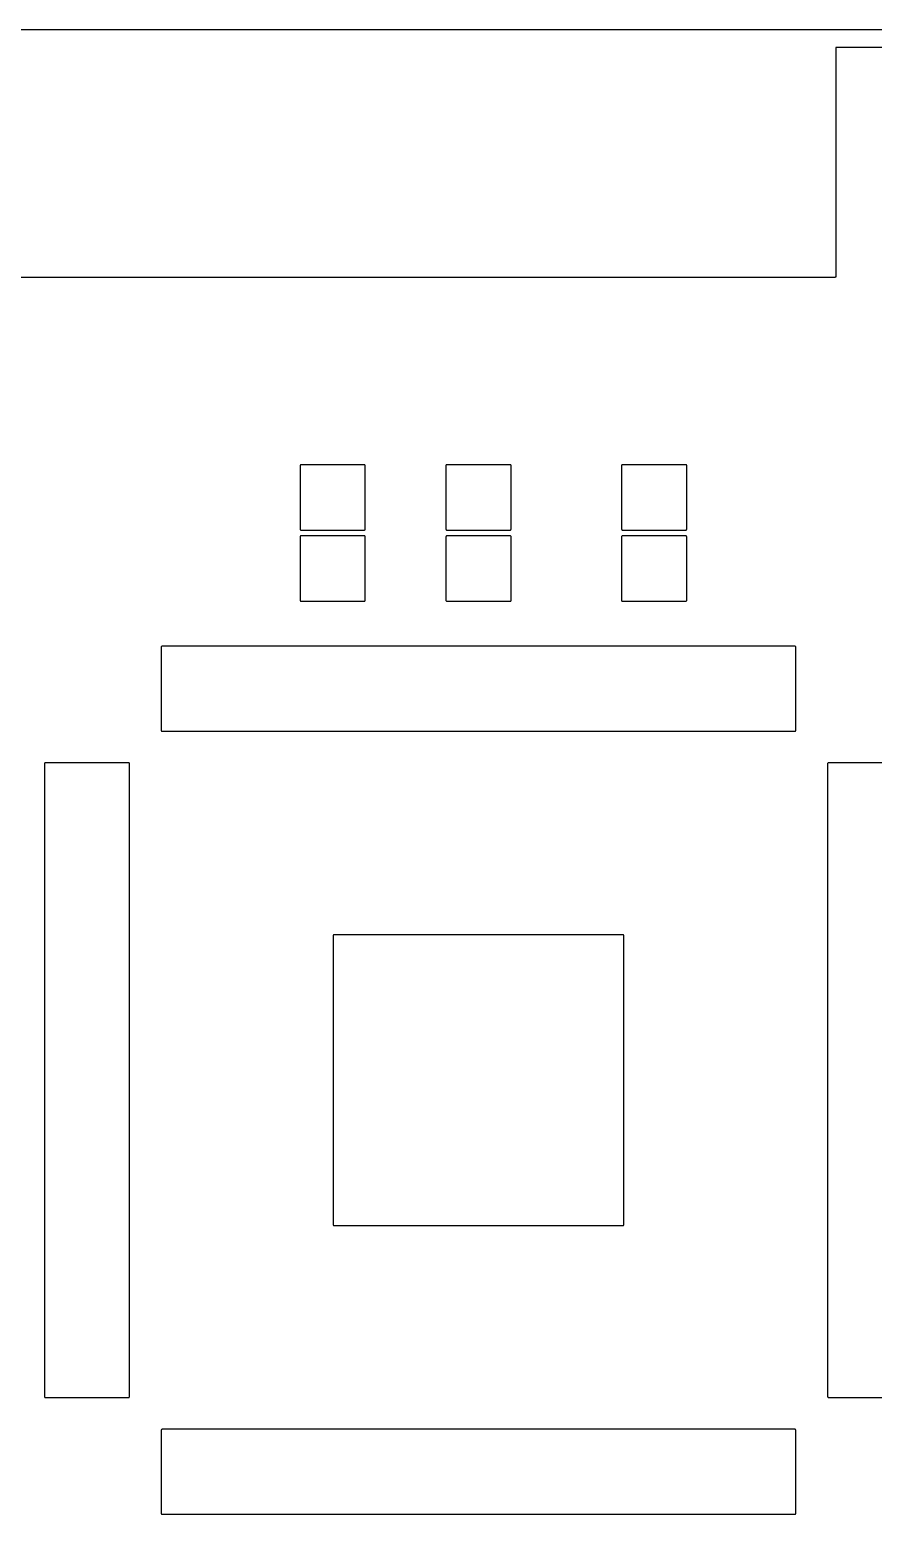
# Model space of a CAD drawing. Header units: inches. Extents: x -0.5 to 10, y -2.4 to 3.9.
# Drawn here: x 1.219 to 1.639, y 3.124 to 3.863 of the extents above; entities that cross this region are included whole.
import ezdxf

# ---------------------------------------------------------------- set-up
doc = ezdxf.new("R2010")
doc.units = ezdxf.units.IN

msp = doc.modelspace()

# ---------------------------------------------------------------- linework, layer by layer
for points in [[(4.8032, 3.86275), (0, 3.86275)], [(2.6495, 3.85385), (1.6205, 3.85385), (1.6205, 3.74), (1.620499, 3.739975), (1.620494, 3.739926), (1.620485, 3.739878), (1.620471, 3.739831), (1.620452, 3.739786), (1.620429, 3.739743), (1.620401, 3.739702), (1.62037, 3.739664), (1.620336, 3.73963), (1.620298, 3.739599), (1.620257, 3.739571), (1.620214, 3.739548), (1.620169, 3.739529), (1.620122, 3.739515), (1.620074, 3.739506), (1.620025, 3.739501), (1.62, 3.7395), (1.2, 3.7395)], [(1.65815, 3.49795), (1.61685, 3.49795), (1.616825, 3.497949), (1.616776, 3.497944), (1.616728, 3.497935), (1.616681, 3.497921), (1.616636, 3.497902), (1.616593, 3.497879), (1.616552, 3.497851), (1.616514, 3.49782), (1.61648, 3.497786), (1.616449, 3.497748), (1.616421, 3.497707), (1.616398, 3.497664), (1.616379, 3.497619), (1.616365, 3.497572), (1.616356, 3.497524), (1.616351, 3.497475), (1.61635, 3.49745), (1.61635, 3.48175), (1.616351, 3.481725), (1.616353, 3.4817), (1.616351, 3.481675), (1.61635, 3.48165), (1.61635, 3.45025), (1.616351, 3.450225), (1.616353, 3.4502), (1.616351, 3.450175), (1.61635, 3.45015), (1.61635, 3.41875), (1.616351, 3.418725), (1.616353, 3.4187), (1.616351, 3.418675), (1.61635, 3.41865), (1.61635, 3.38725), (1.616351, 3.387225), (1.616353, 3.3872), (1.616351, 3.387175), (1.61635, 3.38715), (1.61635, 3.35575), (1.616351, 3.355725), (1.616353, 3.3557), (1.616351, 3.355675), (1.61635, 3.35565), (1.61635, 3.32425), (1.616351, 3.324225), (1.616353, 3.3242), (1.616351, 3.324175), (1.61635, 3.32415), (1.61635, 3.29275), (1.616351, 3.292725), (1.616353, 3.2927), (1.616351, 3.292675), (1.61635, 3.29265), (1.61635, 3.24555), (1.616351, 3.245525), (1.616353, 3.2455), (1.616351, 3.245475), (1.61635, 3.24545), (1.61635, 3.21405), (1.616351, 3.214025), (1.616353, 3.214), (1.616351, 3.213975), (1.61635, 3.21395), (1.61635, 3.18255), (1.616351, 3.182525), (1.616356, 3.182476), (1.616365, 3.182428), (1.616379, 3.182381), (1.616398, 3.182336), (1.616421, 3.182293), (1.616449, 3.182252), (1.61648, 3.182214), (1.616514, 3.18218), (1.616552, 3.182149), (1.616593, 3.182121), (1.616636, 3.182098), (1.616681, 3.182079), (1.616728, 3.182065), (1.616776, 3.182056), (1.616825, 3.182051), (1.61685, 3.18205), (1.65815, 3.18205)]]:
    msp.add_lwpolyline(points)
for points in [[(1.354225, 3.613751), (1.354225, 3.613751), (1.35425, 3.61375), (1.38575, 3.61375), (1.385775, 3.613751), (1.385824, 3.613756), (1.385872, 3.613765), (1.385919, 3.613779), (1.385964, 3.613798), (1.386007, 3.613821), (1.386048, 3.613849), (1.386086, 3.61388), (1.38612, 3.613914), (1.386151, 3.613952), (1.386179, 3.613993), (1.386202, 3.614036), (1.386221, 3.614081), (1.386235, 3.614128), (1.386244, 3.614176), (1.386249, 3.614225), (1.38625, 3.61425), (1.38625, 3.64575), (1.386249, 3.645775), (1.386244, 3.645824), (1.386235, 3.645872), (1.386221, 3.645919), (1.386202, 3.645964), (1.386179, 3.646007), (1.386151, 3.646048), (1.38612, 3.646086), (1.386086, 3.64612), (1.386048, 3.646151), (1.386007, 3.646179), (1.385964, 3.646202), (1.385919, 3.646221), (1.385872, 3.646235), (1.385824, 3.646244), (1.385775, 3.646249), (1.38575, 3.64625), (1.35425, 3.64625), (1.354225, 3.646249), (1.354176, 3.646244), (1.354128, 3.646235), (1.354081, 3.646221), (1.354036, 3.646202), (1.353993, 3.646179), (1.353952, 3.646151), (1.353914, 3.64612), (1.35388, 3.646086), (1.353849, 3.646048), (1.353821, 3.646007), (1.353798, 3.645964), (1.353779, 3.645919), (1.353765, 3.645872), (1.353756, 3.645824), (1.353751, 3.645775), (1.35375, 3.64575), (1.35375, 3.61425), (1.353751, 3.614225), (1.353756, 3.614176), (1.353765, 3.614128), (1.353779, 3.614081), (1.353798, 3.614036), (1.353821, 3.613993), (1.353849, 3.613952), (1.35388, 3.613914), (1.353914, 3.61388), (1.353952, 3.613849), (1.353993, 3.613821), (1.354036, 3.613798), (1.354081, 3.613779), (1.354128, 3.613765), (1.354176, 3.613756)], [(1.426825, 3.613751), (1.426825, 3.613751), (1.42685, 3.61375), (1.45835, 3.61375), (1.458375, 3.613751), (1.458424, 3.613756), (1.458472, 3.613765), (1.458519, 3.613779), (1.458564, 3.613798), (1.458607, 3.613821), (1.458648, 3.613849), (1.458686, 3.61388), (1.45872, 3.613914), (1.458751, 3.613952), (1.458779, 3.613993), (1.458802, 3.614036), (1.458821, 3.614081), (1.458835, 3.614128), (1.458844, 3.614176), (1.458849, 3.614225), (1.45885, 3.61425), (1.45885, 3.64575), (1.458849, 3.645775), (1.458844, 3.645824), (1.458835, 3.645872), (1.458821, 3.645919), (1.458802, 3.645964), (1.458779, 3.646007), (1.458751, 3.646048), (1.45872, 3.646086), (1.458686, 3.64612), (1.458648, 3.646151), (1.458607, 3.646179), (1.458564, 3.646202), (1.458519, 3.646221), (1.458472, 3.646235), (1.458424, 3.646244), (1.458375, 3.646249), (1.45835, 3.64625), (1.42685, 3.64625), (1.426825, 3.646249), (1.426776, 3.646244), (1.426728, 3.646235), (1.426681, 3.646221), (1.426636, 3.646202), (1.426593, 3.646179), (1.426552, 3.646151), (1.426514, 3.64612), (1.42648, 3.646086), (1.426449, 3.646048), (1.426421, 3.646007), (1.426398, 3.645964), (1.426379, 3.645919), (1.426365, 3.645872), (1.426356, 3.645824), (1.426351, 3.645775), (1.42635, 3.64575), (1.42635, 3.61425), (1.426351, 3.614225), (1.426356, 3.614176), (1.426365, 3.614128), (1.426379, 3.614081), (1.426398, 3.614036), (1.426421, 3.613993), (1.426449, 3.613952), (1.42648, 3.613914), (1.426514, 3.61388), (1.426552, 3.613849), (1.426593, 3.613821), (1.426636, 3.613798), (1.426681, 3.613779), (1.426728, 3.613765), (1.426776, 3.613756)], [(1.514225, 3.613751), (1.514225, 3.613751), (1.51425, 3.61375), (1.54575, 3.61375), (1.545775, 3.613751), (1.545824, 3.613756), (1.545872, 3.613765), (1.545919, 3.613779), (1.545964, 3.613798), (1.546007, 3.613821), (1.546048, 3.613849), (1.546086, 3.61388), (1.54612, 3.613914), (1.546151, 3.613952), (1.546179, 3.613993), (1.546202, 3.614036), (1.546221, 3.614081), (1.546235, 3.614128), (1.546244, 3.614176), (1.546249, 3.614225), (1.54625, 3.61425), (1.54625, 3.64575), (1.546249, 3.645775), (1.546244, 3.645824), (1.546235, 3.645872), (1.546221, 3.645919), (1.546202, 3.645964), (1.546179, 3.646007), (1.546151, 3.646048), (1.54612, 3.646086), (1.546086, 3.64612), (1.546048, 3.646151), (1.546007, 3.646179), (1.545964, 3.646202), (1.545919, 3.646221), (1.545872, 3.646235), (1.545824, 3.646244), (1.545775, 3.646249), (1.54575, 3.64625), (1.51425, 3.64625), (1.514225, 3.646249), (1.514176, 3.646244), (1.514128, 3.646235), (1.514081, 3.646221), (1.514036, 3.646202), (1.513993, 3.646179), (1.513952, 3.646151), (1.513914, 3.64612), (1.51388, 3.646086), (1.513849, 3.646048), (1.513821, 3.646007), (1.513798, 3.645964), (1.513779, 3.645919), (1.513765, 3.645872), (1.513756, 3.645824), (1.513751, 3.645775), (1.51375, 3.64575), (1.51375, 3.61425), (1.513751, 3.614225), (1.513756, 3.614176), (1.513765, 3.614128), (1.513779, 3.614081), (1.513798, 3.614036), (1.513821, 3.613993), (1.513849, 3.613952), (1.51388, 3.613914), (1.513914, 3.61388), (1.513952, 3.613849), (1.513993, 3.613821), (1.514036, 3.613798), (1.514081, 3.613779), (1.514128, 3.613765), (1.514176, 3.613756)], [(1.354225, 3.578351), (1.354225, 3.578351), (1.35425, 3.57835), (1.38575, 3.57835), (1.385775, 3.578351), (1.385824, 3.578356), (1.385872, 3.578365), (1.385919, 3.578379), (1.385964, 3.578398), (1.386007, 3.578421), (1.386048, 3.578449), (1.386086, 3.57848), (1.38612, 3.578514), (1.386151, 3.578552), (1.386179, 3.578593), (1.386202, 3.578636), (1.386221, 3.578681), (1.386235, 3.578728), (1.386244, 3.578776), (1.386249, 3.578825), (1.38625, 3.57885), (1.38625, 3.61035), (1.386249, 3.610375), (1.386244, 3.610424), (1.386235, 3.610472), (1.386221, 3.610519), (1.386202, 3.610564), (1.386179, 3.610607), (1.386151, 3.610648), (1.38612, 3.610686), (1.386086, 3.61072), (1.386048, 3.610751), (1.386007, 3.610779), (1.385964, 3.610802), (1.385919, 3.610821), (1.385872, 3.610835), (1.385824, 3.610844), (1.385775, 3.610849), (1.38575, 3.61085), (1.35425, 3.61085), (1.354225, 3.610849), (1.354176, 3.610844), (1.354128, 3.610835), (1.354081, 3.610821), (1.354036, 3.610802), (1.353993, 3.610779), (1.353952, 3.610751), (1.353914, 3.61072), (1.35388, 3.610686), (1.353849, 3.610648), (1.353821, 3.610607), (1.353798, 3.610564), (1.353779, 3.610519), (1.353765, 3.610472), (1.353756, 3.610424), (1.353751, 3.610375), (1.35375, 3.61035), (1.35375, 3.57885), (1.353751, 3.578825), (1.353756, 3.578776), (1.353765, 3.578728), (1.353779, 3.578681), (1.353798, 3.578636), (1.353821, 3.578593), (1.353849, 3.578552), (1.35388, 3.578514), (1.353914, 3.57848), (1.353952, 3.578449), (1.353993, 3.578421), (1.354036, 3.578398), (1.354081, 3.578379), (1.354128, 3.578365), (1.354176, 3.578356)], [(1.426825, 3.578351), (1.426825, 3.578351), (1.42685, 3.57835), (1.45835, 3.57835), (1.458375, 3.578351), (1.458424, 3.578356), (1.458472, 3.578365), (1.458519, 3.578379), (1.458564, 3.578398), (1.458607, 3.578421), (1.458648, 3.578449), (1.458686, 3.57848), (1.45872, 3.578514), (1.458751, 3.578552), (1.458779, 3.578593), (1.458802, 3.578636), (1.458821, 3.578681), (1.458835, 3.578728), (1.458844, 3.578776), (1.458849, 3.578825), (1.45885, 3.57885), (1.45885, 3.61035), (1.458849, 3.610375), (1.458844, 3.610424), (1.458835, 3.610472), (1.458821, 3.610519), (1.458802, 3.610564), (1.458779, 3.610607), (1.458751, 3.610648), (1.45872, 3.610686), (1.458686, 3.61072), (1.458648, 3.610751), (1.458607, 3.610779), (1.458564, 3.610802), (1.458519, 3.610821), (1.458472, 3.610835), (1.458424, 3.610844), (1.458375, 3.610849), (1.45835, 3.61085), (1.42685, 3.61085), (1.426825, 3.610849), (1.426776, 3.610844), (1.426728, 3.610835), (1.426681, 3.610821), (1.426636, 3.610802), (1.426593, 3.610779), (1.426552, 3.610751), (1.426514, 3.61072), (1.42648, 3.610686), (1.426449, 3.610648), (1.426421, 3.610607), (1.426398, 3.610564), (1.426379, 3.610519), (1.426365, 3.610472), (1.426356, 3.610424), (1.426351, 3.610375), (1.42635, 3.61035), (1.42635, 3.57885), (1.426351, 3.578825), (1.426356, 3.578776), (1.426365, 3.578728), (1.426379, 3.578681), (1.426398, 3.578636), (1.426421, 3.578593), (1.426449, 3.578552), (1.42648, 3.578514), (1.426514, 3.57848), (1.426552, 3.578449), (1.426593, 3.578421), (1.426636, 3.578398), (1.426681, 3.578379), (1.426728, 3.578365), (1.426776, 3.578356)], [(1.514225, 3.578351), (1.514225, 3.578351), (1.51425, 3.57835), (1.54575, 3.57835), (1.545775, 3.578351), (1.545824, 3.578356), (1.545872, 3.578365), (1.545919, 3.578379), (1.545964, 3.578398), (1.546007, 3.578421), (1.546048, 3.578449), (1.546086, 3.57848), (1.54612, 3.578514), (1.546151, 3.578552), (1.546179, 3.578593), (1.546202, 3.578636), (1.546221, 3.578681), (1.546235, 3.578728), (1.546244, 3.578776), (1.546249, 3.578825), (1.54625, 3.57885), (1.54625, 3.61035), (1.546249, 3.610375), (1.546244, 3.610424), (1.546235, 3.610472), (1.546221, 3.610519), (1.546202, 3.610564), (1.546179, 3.610607), (1.546151, 3.610648), (1.54612, 3.610686), (1.546086, 3.61072), (1.546048, 3.610751), (1.546007, 3.610779), (1.545964, 3.610802), (1.545919, 3.610821), (1.545872, 3.610835), (1.545824, 3.610844), (1.545775, 3.610849), (1.54575, 3.61085), (1.51425, 3.61085), (1.514225, 3.610849), (1.514176, 3.610844), (1.514128, 3.610835), (1.514081, 3.610821), (1.514036, 3.610802), (1.513993, 3.610779), (1.513952, 3.610751), (1.513914, 3.61072), (1.51388, 3.610686), (1.513849, 3.610648), (1.513821, 3.610607), (1.513798, 3.610564), (1.513779, 3.610519), (1.513765, 3.610472), (1.513756, 3.610424), (1.513751, 3.610375), (1.51375, 3.61035), (1.51375, 3.57885), (1.513751, 3.578825), (1.513756, 3.578776), (1.513765, 3.578728), (1.513779, 3.578681), (1.513798, 3.578636), (1.513821, 3.578593), (1.513849, 3.578552), (1.51388, 3.578514), (1.513914, 3.57848), (1.513952, 3.578449), (1.513993, 3.578421), (1.514036, 3.578398), (1.514081, 3.578379), (1.514128, 3.578365), (1.514176, 3.578356)], [(1.285125, 3.513651), (1.285125, 3.513651), (1.28515, 3.51365), (1.31655, 3.51365), (1.316575, 3.513651), (1.3166, 3.513653), (1.316625, 3.513651), (1.316625, 3.513651), (1.31665, 3.51365), (1.34805, 3.51365), (1.348075, 3.513651), (1.3481, 3.513653), (1.348125, 3.513651), (1.348125, 3.513651), (1.34815, 3.51365), (1.37955, 3.51365), (1.379575, 3.513651), (1.3796, 3.513653), (1.379625, 3.513651), (1.379625, 3.513651), (1.37965, 3.51365), (1.42675, 3.51365), (1.426775, 3.513651), (1.4268, 3.513653), (1.426825, 3.513651), (1.426825, 3.513651), (1.42685, 3.51365), (1.45825, 3.51365), (1.458275, 3.513651), (1.4583, 3.513653), (1.458325, 3.513651), (1.458325, 3.513651), (1.45835, 3.51365), (1.48975, 3.51365), (1.489775, 3.513651), (1.4898, 3.513653), (1.489825, 3.513651), (1.489825, 3.513651), (1.48985, 3.51365), (1.52125, 3.51365), (1.521275, 3.513651), (1.5213, 3.513653), (1.521325, 3.513651), (1.521325, 3.513651), (1.52135, 3.51365), (1.55275, 3.51365), (1.552775, 3.513651), (1.5528, 3.513653), (1.552825, 3.513651), (1.552825, 3.513651), (1.55285, 3.51365), (1.58425, 3.51365), (1.584275, 3.513651), (1.5843, 3.513653), (1.584325, 3.513651), (1.584325, 3.513651), (1.58435, 3.51365), (1.60005, 3.51365), (1.600075, 3.513651), (1.600124, 3.513656), (1.600172, 3.513665), (1.600219, 3.513679), (1.600264, 3.513698), (1.600307, 3.513721), (1.600348, 3.513749), (1.600386, 3.51378), (1.60042, 3.513814), (1.600451, 3.513852), (1.600479, 3.513893), (1.600502, 3.513936), (1.600521, 3.513981), (1.600535, 3.514028), (1.600544, 3.514076), (1.600549, 3.514125), (1.60055, 3.51415), (1.60055, 3.55545), (1.600549, 3.555475), (1.600544, 3.555524), (1.600535, 3.555572), (1.600521, 3.555619), (1.600502, 3.555664), (1.600479, 3.555707), (1.600451, 3.555748), (1.60042, 3.555786), (1.600386, 3.55582), (1.600348, 3.555851), (1.600307, 3.555879), (1.600264, 3.555902), (1.600219, 3.555921), (1.600172, 3.555935), (1.600124, 3.555944), (1.600075, 3.555949), (1.60005, 3.55595), (1.58435, 3.55595), (1.584325, 3.555949), (1.5843, 3.555947), (1.584275, 3.555949), (1.58425, 3.55595), (1.55285, 3.55595), (1.552825, 3.555949), (1.5528, 3.555947), (1.552775, 3.555949), (1.55275, 3.55595), (1.52135, 3.55595), (1.521325, 3.555949), (1.5213, 3.555947), (1.521275, 3.555949), (1.52125, 3.55595), (1.48985, 3.55595), (1.489825, 3.555949), (1.4898, 3.555947), (1.489775, 3.555949), (1.48975, 3.55595), (1.45835, 3.55595), (1.458325, 3.555949), (1.4583, 3.555947), (1.458275, 3.555949), (1.45825, 3.55595), (1.42685, 3.55595), (1.426825, 3.555949), (1.4268, 3.555947), (1.426775, 3.555949), (1.42675, 3.55595), (1.37965, 3.55595), (1.379625, 3.555949), (1.3796, 3.555947), (1.379575, 3.555949), (1.37955, 3.55595), (1.34815, 3.55595), (1.348125, 3.555949), (1.3481, 3.555947), (1.348075, 3.555949), (1.34805, 3.55595), (1.31665, 3.55595), (1.316625, 3.555949), (1.3166, 3.555947), (1.316575, 3.555949), (1.31655, 3.55595), (1.28515, 3.55595), (1.285125, 3.555949), (1.285076, 3.555944), (1.285028, 3.555935), (1.284981, 3.555921), (1.284936, 3.555902), (1.284893, 3.555879), (1.284852, 3.555851), (1.284814, 3.55582), (1.28478, 3.555786), (1.284749, 3.555748), (1.284721, 3.555707), (1.284698, 3.555664), (1.284679, 3.555619), (1.284665, 3.555572), (1.284656, 3.555524), (1.284651, 3.555475), (1.28465, 3.55545), (1.28465, 3.51415), (1.284651, 3.514125), (1.284656, 3.514076), (1.284665, 3.514028), (1.284679, 3.513981), (1.284698, 3.513936), (1.284721, 3.513893), (1.284749, 3.513852), (1.28478, 3.513814), (1.284814, 3.51378), (1.284852, 3.513749), (1.284893, 3.513721), (1.284936, 3.513698), (1.284981, 3.513679), (1.285028, 3.513665), (1.285076, 3.513656)], [(1.22655, 3.21395), (1.22655, 3.18255), (1.226551, 3.182525), (1.226556, 3.182476), (1.226565, 3.182428), (1.226579, 3.182381), (1.226598, 3.182336), (1.226621, 3.182293), (1.226649, 3.182252), (1.22668, 3.182214), (1.226714, 3.18218), (1.226752, 3.182149), (1.226793, 3.182121), (1.226836, 3.182098), (1.226881, 3.182079), (1.226928, 3.182065), (1.226976, 3.182056), (1.227025, 3.182051), (1.22705, 3.18205), (1.26835, 3.18205), (1.268375, 3.182051), (1.268424, 3.182056), (1.268472, 3.182065), (1.268519, 3.182079), (1.268564, 3.182098), (1.268607, 3.182121), (1.268648, 3.182149), (1.268686, 3.18218), (1.26872, 3.182214), (1.268751, 3.182252), (1.268779, 3.182293), (1.268802, 3.182336), (1.268821, 3.182381), (1.268835, 3.182428), (1.268844, 3.182476), (1.268849, 3.182525), (1.26885, 3.18255), (1.26885, 3.21395), (1.268849, 3.213975), (1.268847, 3.214), (1.268849, 3.214025), (1.26885, 3.21405), (1.26885, 3.24545), (1.268849, 3.245475), (1.268847, 3.2455), (1.268849, 3.245525), (1.26885, 3.24555), (1.26885, 3.29265), (1.268849, 3.292675), (1.268847, 3.2927), (1.268849, 3.292725), (1.26885, 3.29275), (1.26885, 3.32415), (1.268849, 3.324175), (1.268847, 3.3242), (1.268849, 3.324225), (1.26885, 3.32425), (1.26885, 3.35565), (1.268849, 3.355675), (1.268847, 3.3557), (1.268849, 3.355725), (1.26885, 3.35575), (1.26885, 3.38715), (1.268849, 3.387175), (1.268847, 3.3872), (1.268849, 3.387225), (1.26885, 3.38725), (1.26885, 3.41865), (1.268849, 3.418675), (1.268847, 3.4187), (1.268849, 3.418725), (1.26885, 3.41875), (1.26885, 3.45015), (1.268849, 3.450175), (1.268847, 3.4502), (1.268849, 3.450225), (1.26885, 3.45025), (1.26885, 3.48165), (1.268849, 3.481675), (1.268847, 3.4817), (1.268849, 3.481725), (1.26885, 3.48175), (1.26885, 3.49745), (1.268849, 3.497475), (1.268844, 3.497524), (1.268835, 3.497572), (1.268821, 3.497619), (1.268802, 3.497664), (1.268779, 3.497707), (1.268751, 3.497748), (1.26872, 3.497786), (1.268686, 3.49782), (1.268648, 3.497851), (1.268607, 3.497879), (1.268564, 3.497902), (1.268519, 3.497921), (1.268472, 3.497935), (1.268424, 3.497944), (1.268375, 3.497949), (1.26835, 3.49795), (1.22705, 3.49795), (1.227025, 3.497949), (1.226976, 3.497944), (1.226928, 3.497935), (1.226881, 3.497921), (1.226836, 3.497902), (1.226793, 3.497879), (1.226752, 3.497851), (1.226714, 3.49782), (1.22668, 3.497786), (1.226649, 3.497748), (1.226621, 3.497707), (1.226598, 3.497664), (1.226579, 3.497619), (1.226565, 3.497572), (1.226556, 3.497524), (1.226551, 3.497475), (1.22655, 3.49745), (1.22655, 3.48175), (1.226551, 3.481725), (1.226553, 3.4817), (1.226551, 3.481675), (1.22655, 3.48165), (1.22655, 3.45025), (1.226551, 3.450225), (1.226553, 3.4502), (1.226551, 3.450175), (1.22655, 3.45015), (1.22655, 3.41875), (1.226551, 3.418725), (1.226553, 3.4187), (1.226551, 3.418675), (1.22655, 3.41865), (1.22655, 3.38725), (1.226551, 3.387225), (1.226553, 3.3872), (1.226551, 3.387175), (1.22655, 3.38715), (1.22655, 3.35575), (1.226551, 3.355725), (1.226553, 3.3557), (1.226551, 3.355675), (1.22655, 3.35565), (1.22655, 3.32425), (1.226551, 3.324225), (1.226553, 3.3242), (1.226551, 3.324175), (1.22655, 3.32415), (1.22655, 3.29275), (1.226551, 3.292725), (1.226553, 3.2927), (1.226551, 3.292675), (1.22655, 3.29265), (1.22655, 3.24555), (1.226551, 3.245525), (1.226553, 3.2455), (1.226551, 3.245475), (1.22655, 3.24545), (1.22655, 3.21405), (1.226551, 3.214025), (1.226553, 3.214), (1.226551, 3.213975)], [(1.370725, 3.267651), (1.370725, 3.267651), (1.37075, 3.26765), (1.51445, 3.26765), (1.514475, 3.267651), (1.514524, 3.267656), (1.514572, 3.267665), (1.514619, 3.267679), (1.514664, 3.267698), (1.514707, 3.267721), (1.514748, 3.267749), (1.514786, 3.26778), (1.51482, 3.267814), (1.514851, 3.267852), (1.514879, 3.267893), (1.514902, 3.267936), (1.514921, 3.267981), (1.514935, 3.268028), (1.514944, 3.268076), (1.514949, 3.268125), (1.51495, 3.26815), (1.51495, 3.41185), (1.514949, 3.411875), (1.514944, 3.411924), (1.514935, 3.411972), (1.514921, 3.412019), (1.514902, 3.412064), (1.514879, 3.412107), (1.514851, 3.412148), (1.51482, 3.412186), (1.514786, 3.41222), (1.514748, 3.412251), (1.514707, 3.412279), (1.514664, 3.412302), (1.514619, 3.412321), (1.514572, 3.412335), (1.514524, 3.412344), (1.514475, 3.412349), (1.51445, 3.41235), (1.37075, 3.41235), (1.370725, 3.412349), (1.370676, 3.412344), (1.370628, 3.412335), (1.370581, 3.412321), (1.370536, 3.412302), (1.370493, 3.412279), (1.370452, 3.412251), (1.370414, 3.41222), (1.37038, 3.412186), (1.370349, 3.412148), (1.370321, 3.412107), (1.370298, 3.412064), (1.370279, 3.412019), (1.370265, 3.411972), (1.370256, 3.411924), (1.370251, 3.411875), (1.37025, 3.41185), (1.37025, 3.26815), (1.370251, 3.268125), (1.370256, 3.268076), (1.370265, 3.268028), (1.370279, 3.267981), (1.370298, 3.267936), (1.370321, 3.267893), (1.370349, 3.267852), (1.37038, 3.267814), (1.370414, 3.26778), (1.370452, 3.267749), (1.370493, 3.267721), (1.370536, 3.267698), (1.370581, 3.267679), (1.370628, 3.267665), (1.370676, 3.267656)], [(1.285125, 3.123951), (1.285125, 3.123951), (1.28515, 3.12395), (1.31655, 3.12395), (1.316575, 3.123951), (1.3166, 3.123953), (1.316625, 3.123951), (1.316625, 3.123951), (1.31665, 3.12395), (1.34805, 3.12395), (1.348075, 3.123951), (1.3481, 3.123953), (1.348125, 3.123951), (1.348125, 3.123951), (1.34815, 3.12395), (1.37955, 3.12395), (1.379575, 3.123951), (1.3796, 3.123953), (1.379625, 3.123951), (1.379625, 3.123951), (1.37965, 3.12395), (1.42675, 3.12395), (1.426775, 3.123951), (1.4268, 3.123953), (1.426825, 3.123951), (1.426825, 3.123951), (1.42685, 3.12395), (1.45825, 3.12395), (1.458275, 3.123951), (1.4583, 3.123953), (1.458325, 3.123951), (1.458325, 3.123951), (1.45835, 3.12395), (1.48975, 3.12395), (1.489775, 3.123951), (1.4898, 3.123953), (1.489825, 3.123951), (1.489825, 3.123951), (1.48985, 3.12395), (1.52125, 3.12395), (1.521275, 3.123951), (1.5213, 3.123953), (1.521325, 3.123951), (1.521325, 3.123951), (1.52135, 3.12395), (1.55275, 3.12395), (1.552775, 3.123951), (1.5528, 3.123953), (1.552825, 3.123951), (1.552825, 3.123951), (1.55285, 3.12395), (1.58425, 3.12395), (1.584275, 3.123951), (1.5843, 3.123953), (1.584325, 3.123951), (1.584325, 3.123951), (1.58435, 3.12395), (1.60005, 3.12395), (1.600075, 3.123951), (1.600124, 3.123956), (1.600172, 3.123965), (1.600219, 3.123979), (1.600264, 3.123998), (1.600307, 3.124021), (1.600348, 3.124049), (1.600386, 3.12408), (1.60042, 3.124114), (1.600451, 3.124152), (1.600479, 3.124193), (1.600502, 3.124236), (1.600521, 3.124281), (1.600535, 3.124328), (1.600544, 3.124376), (1.600549, 3.124425), (1.60055, 3.12445), (1.60055, 3.16575), (1.600549, 3.165775), (1.600544, 3.165824), (1.600535, 3.165872), (1.600521, 3.165919), (1.600502, 3.165964), (1.600479, 3.166007), (1.600451, 3.166048), (1.60042, 3.166086), (1.600386, 3.16612), (1.600348, 3.166151), (1.600307, 3.166179), (1.600264, 3.166202), (1.600219, 3.166221), (1.600172, 3.166235), (1.600124, 3.166244), (1.600075, 3.166249), (1.60005, 3.16625), (1.58435, 3.16625), (1.584325, 3.166249), (1.5843, 3.166247), (1.584275, 3.166249), (1.58425, 3.16625), (1.55285, 3.16625), (1.552825, 3.166249), (1.5528, 3.166247), (1.552775, 3.166249), (1.55275, 3.16625), (1.52135, 3.16625), (1.521325, 3.166249), (1.5213, 3.166247), (1.521275, 3.166249), (1.52125, 3.16625), (1.48985, 3.16625), (1.489825, 3.166249), (1.4898, 3.166247), (1.489775, 3.166249), (1.48975, 3.16625), (1.45835, 3.16625), (1.458325, 3.166249), (1.4583, 3.166247), (1.458275, 3.166249), (1.45825, 3.16625), (1.42685, 3.16625), (1.426825, 3.166249), (1.4268, 3.166247), (1.426775, 3.166249), (1.42675, 3.16625), (1.37965, 3.16625), (1.379625, 3.166249), (1.3796, 3.166247), (1.379575, 3.166249), (1.37955, 3.16625), (1.34815, 3.16625), (1.348125, 3.166249), (1.3481, 3.166247), (1.348075, 3.166249), (1.34805, 3.16625), (1.31665, 3.16625), (1.316625, 3.166249), (1.3166, 3.166247), (1.316575, 3.166249), (1.31655, 3.16625), (1.28515, 3.16625), (1.285125, 3.166249), (1.285076, 3.166244), (1.285028, 3.166235), (1.284981, 3.166221), (1.284936, 3.166202), (1.284893, 3.166179), (1.284852, 3.166151), (1.284814, 3.16612), (1.28478, 3.166086), (1.284749, 3.166048), (1.284721, 3.166007), (1.284698, 3.165964), (1.284679, 3.165919), (1.284665, 3.165872), (1.284656, 3.165824), (1.284651, 3.165775), (1.28465, 3.16575), (1.28465, 3.12445), (1.284651, 3.124425), (1.284656, 3.124376), (1.284665, 3.124328), (1.284679, 3.124281), (1.284698, 3.124236), (1.284721, 3.124193), (1.284749, 3.124152), (1.28478, 3.124114), (1.284814, 3.12408), (1.284852, 3.124049), (1.284893, 3.124021), (1.284936, 3.123998), (1.284981, 3.123979), (1.285028, 3.123965), (1.285076, 3.123956)]]:
    msp.add_lwpolyline(points, close=True)

doc.saveas('drawing.dxf')
